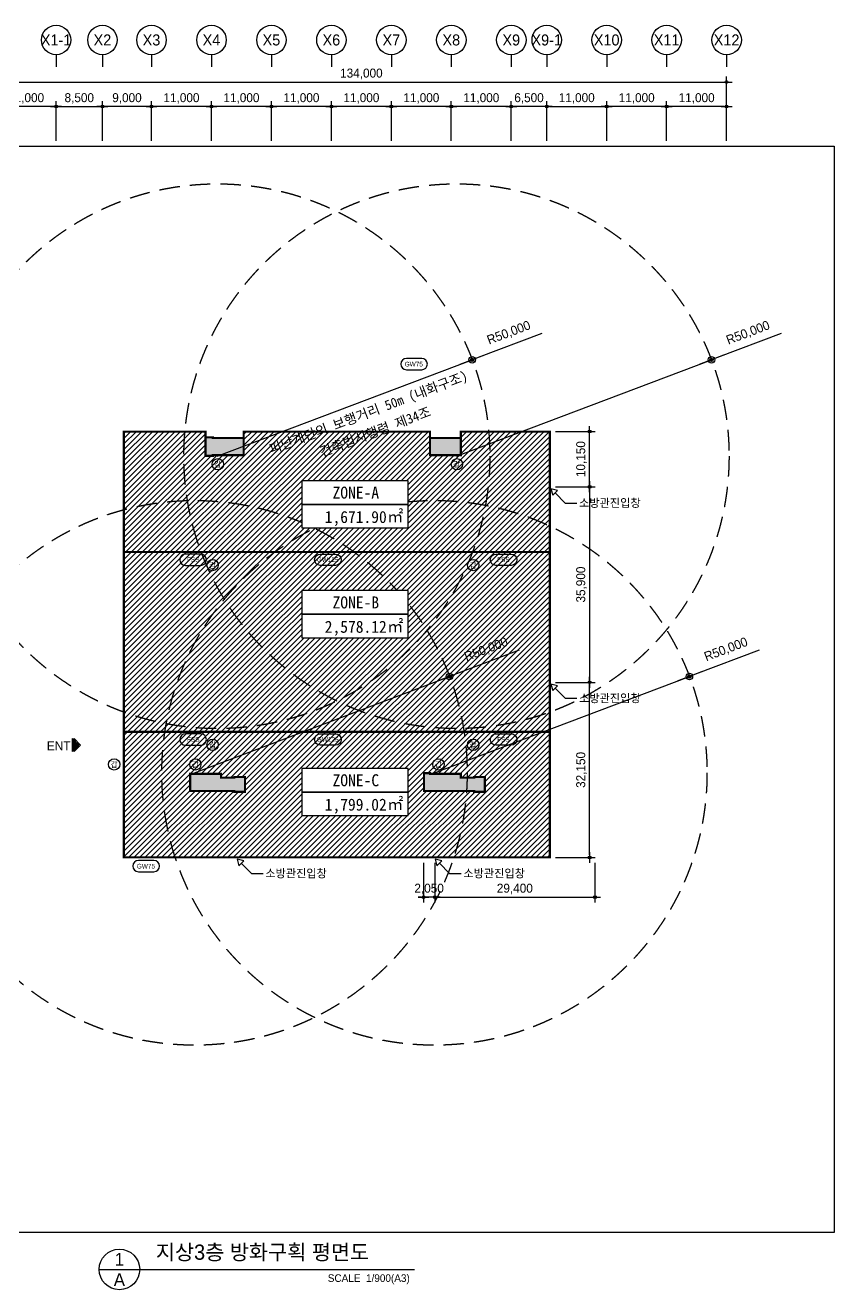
# Model space of a CAD drawing. Header units: millimetres. Extents: x 252828975 to 254701257, y 504285920 to 504535855.
# Drawn here: x 254439726 to 254588565, y 504303638 to 504535739 of the extents above; entities that cross this region are included whole.
import ezdxf
from ezdxf.enums import TextEntityAlignment as Align

# ---------------------------------------------------------------- set-up
doc = ezdxf.new("R2010")
doc.units = ezdxf.units.MM
doc.set_wipeout_variables(frame=1)
doc.linetypes.add('HID', pattern=[2.3, 1.5, -0.8])
doc.linetypes.add('HIDDEN2', pattern=[0.1875, 0.125, -0.0625])
for name, color, linetype in [('4A.TEC DIM', 7, 'Continuous'), ('4A.TEC DIM 1', 7, 'Continuous'), ('4A.TEC TEXT', 7, 'Continuous'), ('4A.TEC TEXT 2', 3, 'Continuous'), ('4A.TEC 심볼', 7, 'Continuous'), ('방화구획', 6, 'Continuous'), ('방화면적', 3, 'Continuous')]:
    doc.layers.add(name, color=color, linetype=linetype)
doc.layers.add('DEFPOINT', color=135, linetype='Continuous', plot=False)
doc.styles.add('1', font='')
doc.styles.add('GHS', font='malgun.ttf')
doc.styles.add('나눔고딕', font='')
doc.styles.add('돋움', font='')
doc.styles.add('울릉도L', font='')
doc.styles.get('1').set_extended_font_data('DotumChe')
doc.styles.get('나눔고딕').set_extended_font_data('Dotum')
doc.styles.get('돋움').set_extended_font_data('Dotum')
doc.styles.get('울릉도L').set_extended_font_data('Dotum')
doc.dimstyles.new('DIM_400(외부치수)', dxfattribs={"dimscale": 1200, "dimtxt": 3.3, "dimasz": 1, "dimexe": 2, "dimexo": 2, "dimgap": 1, "dimtad": 1, "dimdec": 0, "dimdsep": 46, "dimlunit": 6, "dimtxsty": '울릉도L', "dimblk1": 'DIMDOT', "dimblk2": 'DIMDOT', "dimsah": 1, "dimcen": 2.5, "dimdle": 1.5, "dimclrd": 8, "dimclre": 8, "dimclrt": 3, "dimadec": 0, "dimazin": 0, "dimtfac": 1, "dimtdec": 0, "dimtix": 1, "dimtmove": 2, "dimatfit": 3, "dimldrblk": 'DIMDOT', "dimfxl": 1, "dimtvp": 1, "dimtolj": 1, "dimtzin": 0, "dimarcsym": 0})
doc.dimstyles.new('DIM_600(외부치수)', dxfattribs={"dimscale": 400, "dimtxt": 3.3, "dimasz": 1, "dimexe": 2, "dimexo": 2, "dimgap": 1, "dimtad": 1, "dimdec": 0, "dimdsep": 46, "dimlunit": 6, "dimtxsty": '나눔고딕', "dimblk1": 'DIMDOT', "dimblk2": 'DIMDOT', "dimsah": 1, "dimcen": 2.5, "dimdle": 1.5, "dimclrd": 8, "dimclre": 8, "dimclrt": 3, "dimadec": 0, "dimazin": 0, "dimtfac": 1, "dimtdec": 0, "dimtix": 1, "dimtmove": 2, "dimatfit": 3, "dimldrblk": 'DIMDOT', "dimfxl": 1, "dimtvp": 1, "dimtolj": 1, "dimtzin": 0, "dimarcsym": 0})

# ---------------------------------------------------------------- blocks, each defined once
blk = doc.blocks.new('DIMDOT')
at = {"color": 0}
blk.add_line((-2, 0), (2, 0), dxfattribs=at)
for radius in [0.5, 0.25]:
    blk.add_circle((0, 0), radius, dxfattribs=at)
blk = doc.blocks.new('*D109')
at = {"layer": '4A.TEC DIM', "color": 8, "lineweight": -2, "transparency": 16777216}
for p, q in [((169308, -49972), (169308, -38188)), ((169808, -39188), (302808, -39188)), ((303308, -49972), (303308, -38188))]:
    blk.add_line(p, q, dxfattribs=at)
at = {"layer": 'Defpoints', "color": 0, "transparency": 16777216}
for p in [(303308, -39188), (169308, -50972), (303308, -50972)]:
    blk.add_point(p, dxfattribs=at)
at = {"layer": '4A.TEC DIM', "color": 8, "lineweight": -2, "transparency": 16777216, "xscale": 500, "yscale": 500, "zscale": 500, "rotation": 180}
blk.add_blockref('DIMDOT', (169308, -39188), dxfattribs=at)
at = {"layer": '4A.TEC DIM', "color": 8, "lineweight": -2, "transparency": 16777216, "xscale": 500, "yscale": 500, "zscale": 500}
blk.add_blockref('DIMDOT', (303308, -39188), dxfattribs=at)
at = {"layer": '4A.TEC DIM', "color": 3, "transparency": 16777216, "insert": (236308, -37703), "char_height": 1650, "attachment_point": 5, "style": '나눔고딕'}
blk.add_mtext('\\A1;134,000', dxfattribs=at)
blk = doc.blocks.new('ccs122')
at = {"layer": '4A.TEC 심볼'}
blk.add_line((0, 8), (0, 3), dxfattribs=at)
blk.add_circle((0, 14), 6, dxfattribs=at)
at = {"layer": '4A.TEC TEXT 2', "color": 3, "style": 'GHS'}
blk.add_attdef('NO', text='', height=4.5, dxfattribs=at).set_placement((-0.01, 14.02), align=Align.MIDDLE_CENTER)
blk = doc.blocks.new('*D110')
at = {"layer": '4A.TEC DIM', "color": 8, "lineweight": -2, "transparency": 16777216}
for p, q in [((292308, -49972), (292308, -42699)), ((302808, -43699), (292808, -43699)), ((303308, -49972), (303308, -42699))]:
    blk.add_line(p, q, dxfattribs=at)
at = {"layer": 'Defpoints', "color": 0, "transparency": 16777216}
for p in [(292308, -43699), (292308, -50972), (303308, -50972)]:
    blk.add_point(p, dxfattribs=at)
at = {"layer": '4A.TEC DIM', "color": 8, "lineweight": -2, "transparency": 16777216, "xscale": 500, "yscale": 500, "zscale": 500, "rotation": 180}
blk.add_blockref('DIMDOT', (292308, -43699), dxfattribs=at)
at = {"layer": '4A.TEC DIM', "color": 8, "lineweight": -2, "transparency": 16777216, "xscale": 500, "yscale": 500, "zscale": 500}
blk.add_blockref('DIMDOT', (303308, -43699), dxfattribs=at)
at = {"layer": '4A.TEC DIM', "color": 3, "transparency": 16777216, "insert": (297808, -42214), "char_height": 1650, "attachment_point": 5, "style": '나눔고딕'}
blk.add_mtext('\\A1;11,000', dxfattribs=at)
blk = doc.blocks.new('*D119')
at = {"layer": '4A.TEC DIM', "color": 8, "lineweight": -2, "transparency": 16777216}
for p, q in [((169308, -49972), (169308, -42699)), ((179808, -43699), (169808, -43699)), ((180308, -49972), (180308, -42699))]:
    blk.add_line(p, q, dxfattribs=at)
at = {"layer": 'Defpoints', "color": 0, "transparency": 16777216}
for p in [(169308, -43699), (169308, -50972), (180308, -50972)]:
    blk.add_point(p, dxfattribs=at)
at = {"layer": '4A.TEC DIM', "color": 8, "lineweight": -2, "transparency": 16777216, "xscale": 500, "yscale": 500, "zscale": 500, "rotation": 180}
blk.add_blockref('DIMDOT', (169308, -43699), dxfattribs=at)
at = {"layer": '4A.TEC DIM', "color": 8, "lineweight": -2, "transparency": 16777216, "xscale": 500, "yscale": 500, "zscale": 500}
blk.add_blockref('DIMDOT', (180308, -43699), dxfattribs=at)
at = {"layer": '4A.TEC DIM', "color": 3, "transparency": 16777216, "insert": (174808, -42214), "char_height": 1650, "attachment_point": 5, "style": '나눔고딕'}
blk.add_mtext('\\A1;11,000', dxfattribs=at)
blk = doc.blocks.new('*D120')
at = {"layer": '4A.TEC DIM', "color": 8, "lineweight": -2, "transparency": 16777216}
for p, q in [((188808, -49972), (188808, -42699)), ((197308, -43699), (189308, -43699)), ((197808, -49972), (197808, -42699))]:
    blk.add_line(p, q, dxfattribs=at)
at = {"layer": 'Defpoints', "color": 0, "transparency": 16777216}
for p in [(188808, -43699), (188808, -50972), (197808, -50972)]:
    blk.add_point(p, dxfattribs=at)
at = {"layer": '4A.TEC DIM', "color": 8, "lineweight": -2, "transparency": 16777216, "xscale": 500, "yscale": 500, "zscale": 500, "rotation": 180}
blk.add_blockref('DIMDOT', (188808, -43699), dxfattribs=at)
at = {"layer": '4A.TEC DIM', "color": 8, "lineweight": -2, "transparency": 16777216, "xscale": 500, "yscale": 500, "zscale": 500}
blk.add_blockref('DIMDOT', (197808, -43699), dxfattribs=at)
at = {"layer": '4A.TEC DIM', "color": 3, "transparency": 16777216, "insert": (193308, -42214), "char_height": 1650, "attachment_point": 5, "style": '나눔고딕'}
blk.add_mtext('\\A1;9,000', dxfattribs=at)
blk = doc.blocks.new('*D121')
at = {"layer": '4A.TEC DIM', "color": 8, "lineweight": -2, "transparency": 16777216}
for p, q in [((197808, -49972), (197808, -42699)), ((208308, -43699), (198308, -43699)), ((208808, -49972), (208808, -42699))]:
    blk.add_line(p, q, dxfattribs=at)
at = {"layer": 'Defpoints', "color": 0, "transparency": 16777216}
for p in [(197808, -43699), (197808, -50972), (208808, -50972)]:
    blk.add_point(p, dxfattribs=at)
at = {"layer": '4A.TEC DIM', "color": 8, "lineweight": -2, "transparency": 16777216, "xscale": 500, "yscale": 500, "zscale": 500, "rotation": 180}
blk.add_blockref('DIMDOT', (197808, -43699), dxfattribs=at)
at = {"layer": '4A.TEC DIM', "color": 8, "lineweight": -2, "transparency": 16777216, "xscale": 500, "yscale": 500, "zscale": 500}
blk.add_blockref('DIMDOT', (208808, -43699), dxfattribs=at)
at = {"layer": '4A.TEC DIM', "color": 3, "transparency": 16777216, "insert": (203308, -42214), "char_height": 1650, "attachment_point": 5, "style": '나눔고딕'}
blk.add_mtext('\\A1;11,000', dxfattribs=at)
blk = doc.blocks.new('*D122')
at = {"layer": '4A.TEC DIM', "color": 8, "lineweight": -2, "transparency": 16777216}
for p, q in [((208808, -49972), (208808, -42699)), ((219308, -43699), (209308, -43699)), ((219808, -49972), (219808, -42699))]:
    blk.add_line(p, q, dxfattribs=at)
at = {"layer": 'Defpoints', "color": 0, "transparency": 16777216}
for p in [(208808, -43699), (208808, -50972), (219808, -50972)]:
    blk.add_point(p, dxfattribs=at)
at = {"layer": '4A.TEC DIM', "color": 8, "lineweight": -2, "transparency": 16777216, "xscale": 500, "yscale": 500, "zscale": 500, "rotation": 180}
blk.add_blockref('DIMDOT', (208808, -43699), dxfattribs=at)
at = {"layer": '4A.TEC DIM', "color": 8, "lineweight": -2, "transparency": 16777216, "xscale": 500, "yscale": 500, "zscale": 500}
blk.add_blockref('DIMDOT', (219808, -43699), dxfattribs=at)
at = {"layer": '4A.TEC DIM', "color": 3, "transparency": 16777216, "insert": (214308, -42214), "char_height": 1650, "attachment_point": 5, "style": '나눔고딕'}
blk.add_mtext('\\A1;11,000', dxfattribs=at)
blk = doc.blocks.new('*D123')
at = {"layer": '4A.TEC DIM', "color": 8, "lineweight": -2, "transparency": 16777216}
for p, q in [((219808, -49972), (219808, -42699)), ((230308, -43699), (220308, -43699)), ((230808, -49972), (230808, -42699))]:
    blk.add_line(p, q, dxfattribs=at)
at = {"layer": 'Defpoints', "color": 0, "transparency": 16777216}
for p in [(219808, -43699), (219808, -50972), (230808, -50972)]:
    blk.add_point(p, dxfattribs=at)
at = {"layer": '4A.TEC DIM', "color": 8, "lineweight": -2, "transparency": 16777216, "xscale": 500, "yscale": 500, "zscale": 500, "rotation": 180}
blk.add_blockref('DIMDOT', (219808, -43699), dxfattribs=at)
at = {"layer": '4A.TEC DIM', "color": 8, "lineweight": -2, "transparency": 16777216, "xscale": 500, "yscale": 500, "zscale": 500}
blk.add_blockref('DIMDOT', (230808, -43699), dxfattribs=at)
at = {"layer": '4A.TEC DIM', "color": 3, "transparency": 16777216, "insert": (225308, -42214), "char_height": 1650, "attachment_point": 5, "style": '나눔고딕'}
blk.add_mtext('\\A1;11,000', dxfattribs=at)
blk = doc.blocks.new('*D124')
at = {"layer": '4A.TEC DIM', "color": 8, "lineweight": -2, "transparency": 16777216}
for p, q in [((230808, -49972), (230808, -42699)), ((241308, -43699), (231308, -43699)), ((241808, -49972), (241808, -42699))]:
    blk.add_line(p, q, dxfattribs=at)
at = {"layer": 'Defpoints', "color": 0, "transparency": 16777216}
for p in [(230808, -43699), (230808, -50972), (241808, -50972)]:
    blk.add_point(p, dxfattribs=at)
at = {"layer": '4A.TEC DIM', "color": 8, "lineweight": -2, "transparency": 16777216, "xscale": 500, "yscale": 500, "zscale": 500, "rotation": 180}
blk.add_blockref('DIMDOT', (230808, -43699), dxfattribs=at)
at = {"layer": '4A.TEC DIM', "color": 8, "lineweight": -2, "transparency": 16777216, "xscale": 500, "yscale": 500, "zscale": 500}
blk.add_blockref('DIMDOT', (241808, -43699), dxfattribs=at)
at = {"layer": '4A.TEC DIM', "color": 3, "transparency": 16777216, "insert": (236308, -42214), "char_height": 1650, "attachment_point": 5, "style": '나눔고딕'}
blk.add_mtext('\\A1;11,000', dxfattribs=at)
blk = doc.blocks.new('*D125')
at = {"layer": '4A.TEC DIM', "color": 8, "lineweight": -2, "transparency": 16777216}
for p, q in [((241808, -49972), (241808, -42699)), ((252308, -43699), (242308, -43699)), ((252808, -49972), (252808, -42699))]:
    blk.add_line(p, q, dxfattribs=at)
at = {"layer": 'Defpoints', "color": 0, "transparency": 16777216}
for p in [(241808, -43699), (241808, -50972), (252808, -50972)]:
    blk.add_point(p, dxfattribs=at)
at = {"layer": '4A.TEC DIM', "color": 8, "lineweight": -2, "transparency": 16777216, "xscale": 500, "yscale": 500, "zscale": 500, "rotation": 180}
blk.add_blockref('DIMDOT', (241808, -43699), dxfattribs=at)
at = {"layer": '4A.TEC DIM', "color": 8, "lineweight": -2, "transparency": 16777216, "xscale": 500, "yscale": 500, "zscale": 500}
blk.add_blockref('DIMDOT', (252808, -43699), dxfattribs=at)
at = {"layer": '4A.TEC DIM', "color": 3, "transparency": 16777216, "insert": (247308, -42214), "char_height": 1650, "attachment_point": 5, "style": '나눔고딕'}
blk.add_mtext('\\A1;11,000', dxfattribs=at)
blk = doc.blocks.new('*D126')
at = {"layer": '4A.TEC DIM', "color": 8, "lineweight": -2, "transparency": 16777216}
for p, q in [((252808, -49972), (252808, -42699)), ((263308, -43699), (253308, -43699)), ((263808, -49972), (263808, -42699))]:
    blk.add_line(p, q, dxfattribs=at)
at = {"layer": 'Defpoints', "color": 0, "transparency": 16777216}
for p in [(252808, -43699), (252808, -50972), (263808, -50972)]:
    blk.add_point(p, dxfattribs=at)
at = {"layer": '4A.TEC DIM', "color": 8, "lineweight": -2, "transparency": 16777216, "xscale": 500, "yscale": 500, "zscale": 500, "rotation": 180}
blk.add_blockref('DIMDOT', (252808, -43699), dxfattribs=at)
at = {"layer": '4A.TEC DIM', "color": 8, "lineweight": -2, "transparency": 16777216, "xscale": 500, "yscale": 500, "zscale": 500}
blk.add_blockref('DIMDOT', (263808, -43699), dxfattribs=at)
at = {"layer": '4A.TEC DIM', "color": 3, "transparency": 16777216, "insert": (258308, -42214), "char_height": 1650, "attachment_point": 5, "style": '나눔고딕'}
blk.add_mtext('\\A1;11,000', dxfattribs=at)
blk = doc.blocks.new('*D127')
at = {"layer": '4A.TEC DIM', "color": 8, "lineweight": -2, "transparency": 16777216}
for p, q in [((263308, -43699), (262808, -43699)), ((263808, -49972), (263808, -42699)), ((270308, -43699), (263808, -43699)), ((270308, -49972), (270308, -42699)), ((270808, -43699), (271308, -43699))]:
    blk.add_line(p, q, dxfattribs=at)
at = {"layer": 'Defpoints', "color": 0, "transparency": 16777216}
for p in [(263808, -43699), (263808, -50972), (270308, -50972)]:
    blk.add_point(p, dxfattribs=at)
at = {"layer": '4A.TEC DIM', "color": 8, "lineweight": -2, "transparency": 16777216, "xscale": 500, "yscale": 500, "zscale": 500}
blk.add_blockref('DIMDOT', (263808, -43699), dxfattribs=at)
at = {"layer": '4A.TEC DIM', "color": 8, "lineweight": -2, "transparency": 16777216, "xscale": 500, "yscale": 500, "zscale": 500, "rotation": 180}
blk.add_blockref('DIMDOT', (270308, -43699), dxfattribs=at)
at = {"layer": '4A.TEC DIM', "color": 3, "transparency": 16777216, "insert": (267058, -42214), "char_height": 1650, "attachment_point": 5, "style": '나눔고딕'}
blk.add_mtext('\\A1;6,500', dxfattribs=at)
blk = doc.blocks.new('*D128')
at = {"layer": '4A.TEC DIM', "color": 8, "lineweight": -2, "transparency": 16777216}
for p, q in [((281308, -49972), (281308, -42699)), ((291808, -43699), (281808, -43699)), ((292308, -49972), (292308, -42699))]:
    blk.add_line(p, q, dxfattribs=at)
at = {"layer": 'Defpoints', "color": 0, "transparency": 16777216}
for p in [(281308, -43699), (281308, -50972), (292308, -50972)]:
    blk.add_point(p, dxfattribs=at)
at = {"layer": '4A.TEC DIM', "color": 8, "lineweight": -2, "transparency": 16777216, "xscale": 500, "yscale": 500, "zscale": 500, "rotation": 180}
blk.add_blockref('DIMDOT', (281308, -43699), dxfattribs=at)
at = {"layer": '4A.TEC DIM', "color": 8, "lineweight": -2, "transparency": 16777216, "xscale": 500, "yscale": 500, "zscale": 500}
blk.add_blockref('DIMDOT', (292308, -43699), dxfattribs=at)
at = {"layer": '4A.TEC DIM', "color": 3, "transparency": 16777216, "insert": (286808, -42214), "char_height": 1650, "attachment_point": 5, "style": '나눔고딕'}
blk.add_mtext('\\A1;11,000', dxfattribs=at)
blk = doc.blocks.new('*D133')
at = {"layer": '4A.TEC DIM', "color": 8, "lineweight": -2, "transparency": 16777216}
for p, q in [((180308, -49972), (180308, -42699)), ((180808, -43699), (188308, -43699)), ((188808, -49972), (188808, -42699))]:
    blk.add_line(p, q, dxfattribs=at)
at = {"layer": 'Defpoints', "color": 0, "transparency": 16777216}
for p in [(188808, -43699), (180308, -50972), (188808, -50972)]:
    blk.add_point(p, dxfattribs=at)
at = {"layer": '4A.TEC DIM', "color": 8, "lineweight": -2, "transparency": 16777216, "xscale": 500, "yscale": 500, "zscale": 500, "rotation": 180}
blk.add_blockref('DIMDOT', (180308, -43699), dxfattribs=at)
at = {"layer": '4A.TEC DIM', "color": 8, "lineweight": -2, "transparency": 16777216, "xscale": 500, "yscale": 500, "zscale": 500}
blk.add_blockref('DIMDOT', (188808, -43699), dxfattribs=at)
at = {"layer": '4A.TEC DIM', "color": 3, "transparency": 16777216, "insert": (184558, -42214), "char_height": 1650, "attachment_point": 5, "style": '나눔고딕'}
blk.add_mtext('\\A1;8,500', dxfattribs=at)
blk = doc.blocks.new('*D134')
at = {"layer": '4A.TEC DIM', "color": 8, "lineweight": -2, "transparency": 16777216}
for p, q in [((270308, -49972), (270308, -42699)), ((270808, -43699), (280808, -43699)), ((281308, -49972), (281308, -42699))]:
    blk.add_line(p, q, dxfattribs=at)
at = {"layer": 'Defpoints', "color": 0, "transparency": 16777216}
for p in [(281308, -43699), (270308, -50972), (281308, -50972)]:
    blk.add_point(p, dxfattribs=at)
at = {"layer": '4A.TEC DIM', "color": 8, "lineweight": -2, "transparency": 16777216, "xscale": 500, "yscale": 500, "zscale": 500, "rotation": 180}
blk.add_blockref('DIMDOT', (270308, -43699), dxfattribs=at)
at = {"layer": '4A.TEC DIM', "color": 8, "lineweight": -2, "transparency": 16777216, "xscale": 500, "yscale": 500, "zscale": 500}
blk.add_blockref('DIMDOT', (281308, -43699), dxfattribs=at)
at = {"layer": '4A.TEC DIM', "color": 3, "transparency": 16777216, "insert": (275808, -42214), "char_height": 1650, "attachment_point": 5, "style": '나눔고딕'}
blk.add_mtext('\\A1;11,000', dxfattribs=at)
blk = doc.blocks.new('zw$8399')
at = {"layer": '4A.TEC 심볼'}
blk.add_hatch(color=256, dxfattribs=at).paths.add_polyline_path([(187380, 134921), (187380, 137293), (188566, 136107)])
for points, elevation in [([(251452, 207076), (248636, 207076, 1), (248636, 205002), (251452, 205002, 1)], -3333), ([(208096, 169078), (210912, 169078, 1), (210912, 171152), (208096, 171152, 1)], -3339), ([(235670, 169078), (232853, 169078, -1), (232853, 171152), (235670, 171152, -1)], -3339), ([(267893, 169078), (265076, 169078, -1), (265076, 171152), (267893, 171152, -1)], -3339), ([(208096, 136078), (210912, 136078, 1), (210912, 138152), (208096, 138152, 1)], -3339), ([(235670, 136078), (232853, 136078, -1), (232853, 138152), (235670, 138152, -1)], -3339), ([(267893, 136078), (265076, 136078, -1), (265076, 138152), (267893, 138152, -1)], -3339), ([(202316, 114923), (199500, 114923, 1), (199500, 112849), (202316, 112849, 1)], -3334)]:
    blk.add_lwpolyline(points, format="xyb", close=True, dxfattribs=dict(at, elevation=elevation))
at = {"layer": '4A.TEC 심볼', "elevation": 832}
for points in [[(188566, 136107), (187380, 134921), (187380, 137293), (188566, 136107)], [(188882, 136107), (187696, 134921), (187696, 137293), (188882, 136107)]]:
    blk.add_lwpolyline(points, dxfattribs=at)
at = {"layer": '4A.TEC 심볼', "color": 1, "elevation": -3333}
for points in [[(217591, 115159), (217915, 113952), (218799, 114836)], [(253929, 115159), (254253, 113952), (255137, 114836)]]:
    blk.add_lwpolyline(points, close=True, dxfattribs=at)
for points in [[(218357, 114394), (220218, 112533)], [(254695, 114394), (256556, 112533)], [(220218, 112533), (222343, 112533)], [(256556, 112533), (258681, 112533)]]:
    blk.add_lwpolyline(points, dxfattribs=at)
at = {"layer": '4A.TEC 심볼'}
for centre in [(214060, 187645), (257910, 187645), (213101, 169140, 828), (260888, 169140, 827), (213101, 136140, 828), (260888, 136140, 827), (195036, 132543, 2917), (209929, 132543, 2917), (254536, 132543, 2917)]:
    blk.add_circle(centre, 1037, dxfattribs=at)
at = {"layer": '4A.TEC TEXT', "style": '돋움'}
for p in [(250001, 206023, -3333), (200865, 113870, -3334)]:
    blk.add_text('GW75', height=855.5, dxfattribs=at).set_placement(p, align=Align.MIDDLE)
at = {"layer": '4A.TEC TEXT'}
for s, height, style, p in [('갑', 1037, '1', (214050, 187622)), ('갑', 1037, '1', (257899, 187622)), ('ENT', 1666.7, '돋움', (184862, 135960, 832)), ('갑', 1037, '1', (195026, 132520, 2917)), ('갑', 1037, '1', (209919, 132520, 2917)), ('갑', 1037, '1', (254526, 132520, 2917))]:
    blk.add_text(s, height=height, dxfattribs=dict(at, style=style)).set_placement(p, align=Align.MIDDLE_CENTER)
at = {"layer": '4A.TEC TEXT', "style": '돋움'}
for s, rotation, p in [('FSS', 360, (209547, 170132, -3339)), ('GW125', 0, (234219, 170132, -3339)), ('FSS', 0, (266442, 170132, -3339)), ('FSS', 360, (209547, 137132, -3339)), ('GW125', 0, (234219, 137132, -3339)), ('FSS', 0, (266442, 137132, -3339))]:
    blk.add_text(s, height=855.5, rotation=rotation, dxfattribs=at).set_placement(p, align=Align.MIDDLE)
at = {"layer": '4A.TEC TEXT', "style": '1'}
for rotation, p in [(360, (213111, 169117, -3339)), (0, (260878, 169117, -3339)), (360, (213111, 136117, -3339)), (0, (260878, 136117, -3339))]:
    blk.add_text('갑', height=1037, rotation=rotation, dxfattribs=at).set_placement(p, align=Align.MIDDLE_CENTER)
at = {"layer": '4A.TEC TEXT', "style": '돋움'}
for p in [(222758, 112546, -3333), (259095, 112546, -3333)]:
    blk.add_text('소방관진입창', height=1500, dxfattribs=at).set_placement(p, align=Align.MIDDLE_LEFT)
blk = doc.blocks.new('zw$FFF8')
h = blk.add_hatch()
h.set_pattern_fill('ANSI31', color=254, scale=225)
h.set_pattern_definition([(45, (203904.7, -171398.7), (-505.1394, 505.1394), [])])
h.paths.add_polyline_path([(125780, -148371), (203905, -148371), (203905, -115371), (125780, -115371)])
h.paths.add_polyline_path([(125780, -171399), (203905, -171399), (203905, -148371), (125780, -148371)])
h.paths.add_polyline_path([(180822, -159236), (190032, -159236), (190032, -159374), (192005, -159374), (192005, -156649), (190032, -156649), (190032, -156786), (187582, -156786), (187582, -156096), (181942, -156096), (181942, -155956), (180822, -155956)], flags=16)
h.paths.add_polyline_path([(146032, -159236), (137942, -159236), (137942, -156096), (143582, -156096), (143582, -156786), (146032, -156786), (146032, -156649), (148005, -156649), (148005, -159374), (146032, -159374)], flags=16)
h.paths.add_polyline_path([(203905, -93274), (203905, -115371), (125780, -115371), (125780, -93274), (140765, -93274), (140765, -97714), (142102, -97714), (142102, -97576), (147742, -97576), (147742, -93274), (181942, -93274), (181942, -97576), (187582, -97576), (187582, -93274)])
at = {"layer": '방화구획'}
h = blk.add_hatch(color=254, dxfattribs=at)
h.paths.add_polyline_path([(180822, -155956), (180822, -159236), (190032, -159236), (190032, -159374), (192005, -159374), (192005, -156649), (190032, -156649), (190032, -156786), (187582, -156786), (187582, -156096), (181942, -156096), (181942, -155956)])
h.paths.add_polyline_path([(137942, -159236), (137942, -156096), (143582, -156096), (143582, -156786), (146032, -156786), (146032, -156649), (148005, -156649), (148005, -159374), (146032, -159374), (146032, -159236)])
h.paths.add_polyline_path([(140765, -97714), (140765, -94299), (142102, -94299), (142102, -94436), (147742, -94436), (147742, -97576), (142102, -97576), (142102, -97714)])
h.paths.add_polyline_path([(181942, -94436), (181942, -97576), (187582, -97576), (187582, -94436)])
at = {"layer": '방화구획', "color": 210, "linetype": 'HID', "ltscale": 500, "const_width": 400, "elevation": -3333}
for points in [[(203905, -93274), (203905, -115371), (125780, -115371), (125780, -93274), (140765, -93274), (140765, -97714), (142102, -97714), (142102, -97576), (147742, -97576), (147742, -93274), (181942, -93274), (181942, -97576), (187582, -97576), (187582, -93274)], [(181942, -94436), (187582, -94436), (187582, -97576), (181942, -97576)], [(125780, -148371), (203905, -148371), (203905, -115371), (125780, -115371)], [(125780, -171399), (203905, -171399), (203905, -148371), (125780, -148371)], [(146032, -159236), (137942, -159236), (137942, -156096), (143582, -156096), (143582, -156786), (146032, -156786), (146032, -156649), (148005, -156649), (148005, -159374), (146032, -159374), (146032, -159236)], [(180822, -159236), (190032, -159236), (190032, -159374), (192005, -159374), (192005, -156649), (190032, -156649), (190032, -156786), (187582, -156786), (187582, -156096), (181942, -156096), (181942, -155956), (180822, -155956)]]:
    blk.add_lwpolyline(points, close=True, dxfattribs=at)
blk.add_lwpolyline([(142102, -97576), (142102, -97714), (140765, -97714), (140765, -94299), (142102, -94299), (142102, -94436), (147742, -94436), (147742, -97576), (142102, -97576)], dxfattribs=at)
blk = doc.blocks.new('*D193')
at = {"layer": '4A.TEC DIM', "color": 8, "lineweight": -2, "transparency": 16777216}
for p, q in [((254512774, 504381977), (254512774, 504374704)), ((254514824, 504381977), (254514824, 504374704)), ((254512274, 504375704), (254511774, 504375704)), ((254514824, 504375704), (254512774, 504375704)), ((254515324, 504375704), (254515824, 504375704))]:
    blk.add_line(p, q, dxfattribs=at)
at = {"layer": 'Defpoints', "color": 0, "transparency": 16777216}
for p in [(254512774, 504382977), (254514824, 504382977), (254512774, 504375704)]:
    blk.add_point(p, dxfattribs=at)
at = {"layer": '4A.TEC DIM', "color": 8, "lineweight": -2, "transparency": 16777216, "xscale": 500, "yscale": 500, "zscale": 500}
blk.add_blockref('DIMDOT', (254512774, 504375704), dxfattribs=at)
at = {"layer": '4A.TEC DIM', "color": 8, "lineweight": -2, "transparency": 16777216, "xscale": 500, "yscale": 500, "zscale": 500, "rotation": 180}
blk.add_blockref('DIMDOT', (254514824, 504375704), dxfattribs=at)
at = {"layer": '4A.TEC DIM', "color": 3, "transparency": 16777216, "insert": (254513799, 504377189), "char_height": 1650, "attachment_point": 5, "style": '나눔고딕'}
blk.add_mtext('\\A1;2,050', dxfattribs=at)
blk = doc.blocks.new('*D194')
at = {"layer": '4A.TEC DIM', "color": 8, "lineweight": -2, "transparency": 16777216}
for p, q in [((254514824, 504381977), (254514824, 504374704)), ((254544224, 504381977), (254544224, 504374704)), ((254515324, 504375704), (254543724, 504375704))]:
    blk.add_line(p, q, dxfattribs=at)
at = {"layer": 'Defpoints', "color": 0, "transparency": 16777216}
for p in [(254514824, 504382977), (254544224, 504382977), (254544224, 504375704)]:
    blk.add_point(p, dxfattribs=at)
at = {"layer": '4A.TEC DIM', "color": 8, "lineweight": -2, "transparency": 16777216, "xscale": 500, "yscale": 500, "zscale": 500, "rotation": 180}
blk.add_blockref('DIMDOT', (254514824, 504375704), dxfattribs=at)
at = {"layer": '4A.TEC DIM', "color": 8, "lineweight": -2, "transparency": 16777216, "xscale": 500, "yscale": 500, "zscale": 500}
blk.add_blockref('DIMDOT', (254544224, 504375704), dxfattribs=at)
at = {"layer": '4A.TEC DIM', "color": 3, "transparency": 16777216, "insert": (254529524, 504377189), "char_height": 1650, "attachment_point": 5, "style": '나눔고딕'}
blk.add_mtext('\\A1;29,400', dxfattribs=at)
blk = doc.blocks.new('*D147')
at = {"layer": '4A.TEC DIM 1', "color": 8, "linetype": 'ByBlock', "lineweight": -2, "transparency": 16777216}
for p, q in [((83596, 104092), (77013, 93494)), ((50000, 50000), (76380, 92474))]:
    blk.add_line(p, q, dxfattribs=at)
at = {"layer": 'Defpoints', "color": 0, "transparency": 16777216}
for p in [(76380, 92474), (50000, 50000)]:
    blk.add_point(p, dxfattribs=at)
at = {"layer": '4A.TEC DIM 1', "color": 8, "lineweight": -2, "transparency": 16777216, "xscale": 1200, "yscale": 1200, "zscale": 1200, "rotation": 238.1562189976001}
blk.add_blockref('DIMDOT', (76380, 92474), dxfattribs=at)
at = {"layer": '4A.TEC DIM 1', "color": 3, "transparency": 16777216, "insert": (78750, 100465), "char_height": 1680, "attachment_point": 5, "rotation": 58.15622, "style": '돋움'}
blk.add_mtext('\\A1;R50,000', dxfattribs=at)
blk = doc.blocks.new('*D209')
at = {"layer": '4A.TEC DIM', "color": 8, "lineweight": -2, "transparency": 16777216}
for p, q in [((254536974, 504461177), (254544248, 504461177)), ((254543248, 504451527), (254543248, 504460677)), ((254536974, 504451027), (254544248, 504451027))]:
    blk.add_line(p, q, dxfattribs=at)
at = {"layer": 'Defpoints', "color": 0, "transparency": 16777216}
for p in [(254535974, 504461177), (254543248, 504461177), (254535974, 504451027)]:
    blk.add_point(p, dxfattribs=at)
at = {"layer": '4A.TEC DIM', "color": 8, "lineweight": -2, "transparency": 16777216, "xscale": 500, "yscale": 500, "zscale": 500}
for p, rotation in [((254543248, 504461177), 90), ((254543248, 504451027), 270)]:
    blk.add_blockref('DIMDOT', p, dxfattribs=dict(at, rotation=rotation))
at = {"layer": '4A.TEC DIM', "color": 3, "transparency": 16777216, "insert": (254541763, 504456102), "char_height": 1650, "attachment_point": 5, "rotation": 90, "style": '나눔고딕'}
blk.add_mtext('\\A1;10,150', dxfattribs=at)
blk = doc.blocks.new('*D210')
at = {"layer": '4A.TEC DIM', "color": 8, "lineweight": -2, "transparency": 16777216}
for p, q in [((254536974, 504451027), (254544248, 504451027)), ((254543248, 504450527), (254543248, 504415627)), ((254536974, 504415127), (254544248, 504415127))]:
    blk.add_line(p, q, dxfattribs=at)
at = {"layer": 'Defpoints', "color": 0, "transparency": 16777216}
for p in [(254535974, 504451027), (254535974, 504415127), (254543248, 504415127)]:
    blk.add_point(p, dxfattribs=at)
at = {"layer": '4A.TEC DIM', "color": 8, "lineweight": -2, "transparency": 16777216, "xscale": 500, "yscale": 500, "zscale": 500}
for p, rotation in [((254543248, 504451027), 90), ((254543248, 504415127), 270)]:
    blk.add_blockref('DIMDOT', p, dxfattribs=dict(at, rotation=rotation))
at = {"layer": '4A.TEC DIM', "color": 3, "transparency": 16777216, "insert": (254541763, 504433077), "char_height": 1650, "attachment_point": 5, "rotation": 90, "style": '나눔고딕'}
blk.add_mtext('\\A1;35,900', dxfattribs=at)
blk = doc.blocks.new('*D211')
at = {"layer": '4A.TEC DIM', "color": 8, "lineweight": -2, "transparency": 16777216}
for p, q in [((254536974, 504415127), (254544248, 504415127)), ((254543248, 504383477), (254543248, 504414627)), ((254536974, 504382977), (254544248, 504382977))]:
    blk.add_line(p, q, dxfattribs=at)
at = {"layer": 'Defpoints', "color": 0, "transparency": 16777216}
for p in [(254535974, 504415127), (254543248, 504415127), (254535974, 504382977)]:
    blk.add_point(p, dxfattribs=at)
at = {"layer": '4A.TEC DIM', "color": 8, "lineweight": -2, "transparency": 16777216, "xscale": 500, "yscale": 500, "zscale": 500}
for p, rotation in [((254543248, 504415127), 90), ((254543248, 504382977), 270)]:
    blk.add_blockref('DIMDOT', p, dxfattribs=dict(at, rotation=rotation))
at = {"layer": '4A.TEC DIM', "color": 3, "transparency": 16777216, "insert": (254541763, 504399052), "char_height": 1650, "attachment_point": 5, "rotation": 90, "style": '나눔고딕'}
blk.add_mtext('\\A1;32,150', dxfattribs=at)
blk = doc.blocks.new('dwgFD3B')
at = {"layer": 'DEFPOINT', "elevation": -0.45}
blk.add_lwpolyline([(98105, -50972.46), (323011.22, -50972.46), (323011.22, -250400.62), (98105, -250400.62)], close=True, dxfattribs=at)
at = {"layer": '4A.TEC 심볼'}
ref = blk.add_blockref('ccs122', (180307.63, -37775.62, -0.45), dxfattribs=dict(at, xscale=449.999997974715, yscale=449.999997974715, zscale=449.999997974715))
ref.add_attrib('NO', 'X1-1', dxfattribs={"layer": '0', "color": 3, "height": 2025, "style": '울릉도L'}).set_placement((180304.85, -31467.56, -0.45), align=Align.MIDDLE_CENTER)
ref = blk.add_blockref('ccs122', (188807.63, -37775.62, -0.45), dxfattribs=dict(at, xscale=449.999997974715, yscale=449.999997974715, zscale=449.999997974715))
ref.add_attrib('NO', 'X2', dxfattribs={"layer": '0', "color": 3, "height": 2025, "style": '울릉도L'}).set_placement((188804.85, -31467.56, -0.45), align=Align.MIDDLE_CENTER)
ref = blk.add_blockref('ccs122', (197807.63, -37775.62, -0.45), dxfattribs=dict(at, xscale=449.999997974715, yscale=449.999997974715, zscale=449.999997974715))
ref.add_attrib('NO', 'X3', dxfattribs={"layer": '0', "color": 3, "height": 2025, "style": '울릉도L'}).set_placement((197804.85, -31467.56, -0.45), align=Align.MIDDLE_CENTER)
ref = blk.add_blockref('ccs122', (208807.63, -37775.62, -0.45), dxfattribs=dict(at, xscale=449.999997974715, yscale=449.999997974715, zscale=449.999997974715))
ref.add_attrib('NO', 'X4', dxfattribs={"layer": '0', "color": 3, "height": 2025, "style": '울릉도L'}).set_placement((208804.85, -31467.56, -0.45), align=Align.MIDDLE_CENTER)
ref = blk.add_blockref('ccs122', (219807.63, -37775.62, -0.45), dxfattribs=dict(at, xscale=449.999997974715, yscale=449.999997974715, zscale=449.999997974715))
ref.add_attrib('NO', 'X5', dxfattribs={"layer": '0', "color": 3, "height": 2025, "style": '울릉도L'}).set_placement((219804.85, -31467.56, -0.45), align=Align.MIDDLE_CENTER)
ref = blk.add_blockref('ccs122', (230807.63, -37775.62, -0.45), dxfattribs=dict(at, xscale=449.999997974715, yscale=449.999997974715, zscale=449.999997974715))
ref.add_attrib('NO', 'X6', dxfattribs={"layer": '0', "color": 3, "height": 2025, "style": '울릉도L'}).set_placement((230804.85, -31467.56, -0.45), align=Align.MIDDLE_CENTER)
ref = blk.add_blockref('ccs122', (241807.63, -37775.61, -0.45), dxfattribs=dict(at, xscale=449.999997974715, yscale=449.999997974715, zscale=449.999997974715))
ref.add_attrib('NO', 'X7', dxfattribs={"layer": '0', "color": 3, "height": 2025, "style": '울릉도L'}).set_placement((241804.85, -31467.55, -0.45), align=Align.MIDDLE_CENTER)
ref = blk.add_blockref('ccs122', (252807.63, -37775.62, -0.45), dxfattribs=dict(at, xscale=449.999997974715, yscale=449.999997974715, zscale=449.999997974715))
ref.add_attrib('NO', 'X8', dxfattribs={"layer": '0', "color": 3, "height": 2025, "style": '울릉도L'}).set_placement((252804.85, -31467.55, -0.45), align=Align.MIDDLE_CENTER)
ref = blk.add_blockref('ccs122', (263807.63, -37775.61, -0.45), dxfattribs=dict(at, xscale=449.999997974715, yscale=449.999997974715, zscale=449.999997974715))
ref.add_attrib('NO', 'X9', dxfattribs={"layer": '0', "color": 3, "height": 2025, "style": '울릉도L'}).set_placement((263804.85, -31467.55, -0.45), align=Align.MIDDLE_CENTER)
ref = blk.add_blockref('ccs122', (270307.63, -37775.61, -0.45), dxfattribs=dict(at, xscale=449.999997974715, yscale=449.999997974715, zscale=449.999997974715))
ref.add_attrib('NO', 'X9-1', dxfattribs={"layer": '0', "color": 3, "height": 2025, "style": '울릉도L'}).set_placement((270304.85, -31467.55, -0.45), align=Align.MIDDLE_CENTER)
ref = blk.add_blockref('ccs122', (281307.63, -37775.62, -0.45), dxfattribs=dict(at, xscale=449.999997974715, yscale=449.999997974715, zscale=449.999997974715))
ref.add_attrib('NO', 'X10', dxfattribs={"layer": '0', "color": 3, "height": 2025, "style": '울릉도L'}).set_placement((281304.85, -31467.56, -0.45), align=Align.MIDDLE_CENTER)
ref = blk.add_blockref('ccs122', (292307.63, -37775.62, -0.45), dxfattribs=dict(at, xscale=449.999997974715, yscale=449.999997974715, zscale=449.999997974715))
ref.add_attrib('NO', 'X11', dxfattribs={"layer": '0', "color": 3, "height": 2025, "style": '울릉도L'}).set_placement((292304.85, -31467.56, -0.45), align=Align.MIDDLE_CENTER)
ref = blk.add_blockref('ccs122', (303307.63, -37775.62, -0.45), dxfattribs=dict(at, xscale=449.999997974715, yscale=449.999997974715, zscale=449.999997974715))
ref.add_attrib('NO', 'X12', dxfattribs={"layer": '0', "color": 3, "height": 2025, "style": '울릉도L'}).set_placement((303304.85, -31467.56, -0.45), align=Align.MIDDLE_CENTER)
at = {"layer": '4A.TEC DIM'}
for base, p1, p2, picture, middle in [((303307.63, -39187.59, -1666.67), (169307.63, -50972.46, -1666.67), (303307.63, -50972.46, -1666.67), '*D109', (236307.63, -37702.51, -1666.67)), ((169307.63, -43699.04, -1666.67), (180307.63, -50972.45, -1666.67), (169307.63, -50972.45, -1666.67), '*D119', (174807.63, -42213.96, -1666.67)), ((188807.63, -43699.04, -0.45), (197807.63, -50972.45, -0.45), (188807.63, -50972.45, -0.45), '*D120', (193307.63, -42213.96, -0.45)), ((197807.63, -43699.04, -0.45), (208807.63, -50972.45, -0.45), (197807.63, -50972.45, -0.45), '*D121', (203307.63, -42213.96, -0.45)), ((208807.63, -43699.04, -0.45), (219807.63, -50972.45, -0.45), (208807.63, -50972.45, -0.45), '*D122', (214307.63, -42213.96, -0.45)), ((219807.63, -43699.04, -0.45), (230807.63, -50972.45, -0.45), (219807.63, -50972.45, -0.45), '*D123', (225307.63, -42213.96, -0.45)), ((230807.63, -43699.04, -0.45), (241807.63, -50972.45, -0.45), (230807.63, -50972.45, -0.45), '*D124', (236307.63, -42213.96, -0.45)), ((241807.63, -43699.04, -0.45), (252807.63, -50972.45, -0.45), (241807.63, -50972.45, -0.45), '*D125', (247307.63, -42213.96, -0.45)), ((252807.63, -43699.04, -0.45), (263807.63, -50972.45, -0.45), (252807.63, -50972.45, -0.45), '*D126', (258307.63, -42213.96, -0.45)), ((263807.63, -43699.04, -0.45), (270307.63, -50972.45, -0.45), (263807.63, -50972.45, -0.45), '*D127', (267057.63, -42213.96, -0.45)), ((281307.63, -43699.04, -0.45), (292307.63, -50972.45, -0.45), (281307.63, -50972.45, -0.45), '*D128', (286807.63, -42213.96, -0.45)), ((292307.63, -43699.04, -0.45), (303307.63, -50972.45, -0.45), (292307.63, -50972.45, -0.45), '*D110', (297807.63, -42213.96, -0.45))]:
    dim = blk.add_linear_dim(base=base, p1=p1, p2=p2, dimstyle='DIM_600(외부치수)', override={"dimscale": 500, "dimdec": 1, "dimblk1": 'DIMDOT', "dimblk2": 'DIMDOT'}, dxfattribs=at)
    dim.commit()
    dim.dimension.update_dxf_attribs({"geometry": picture, "text_midpoint": middle})
for base, p1, p2, picture, middle in [((188807.63, -43699.04, -0.45), (180307.63, -50972.45, -0.45), (188807.63, -50972.45, -0.45), '*D133', (184557.63, -42213.96, -0.45)), ((281307.63, -43699.04, -0.45), (270307.63, -50972.45, -0.45), (281307.63, -50972.45, -0.45), '*D134', (275807.63, -42213.96, -0.45))]:
    dim = blk.add_linear_dim(base=base, p1=p1, p2=p2, angle=180, dimstyle='DIM_600(외부치수)', override={"dimscale": 500, "dimdec": 1, "dimblk1": 'DIMDOT', "dimblk2": 'DIMDOT'}, dxfattribs=at)
    dim.commit()
    dim.dimension.update_dxf_attribs({"geometry": picture, "text_midpoint": middle})
blk = doc.blocks.new('zw$2514')
at = {"color": 4, "linetype": 'HIDDEN2', "ltscale": 30000}
blk.add_circle((50000, 50000), 50000, dxfattribs=at)
at = {"layer": '4A.TEC DIM 1', "linetype": 'ByBlock'}
dim = blk.add_radius_dim(center=(50000, 50000), mpoint=(76380.3, 92474.5), dimstyle='DIM_400(외부치수)', override={"dimtxt": 1.4, "dimexe": 3, "dimtih": 0, "dimtxsty": '돋움', "dimtix": 1, "dimtmove": 2}, dxfattribs=at)
dim.commit()
dim.dimension.update_dxf_attribs({"geometry": '*D147', "text_midpoint": (78749.8, 100465.2)})

msp = doc.modelspace()

# ---------------------------------------------------------------- linework, layer by layer
at = {"layer": '4A.TEC 심볼'}
msp.add_line((254453258.02, 504307363.54, 3332.88), (254511126.81, 504307363.54, 3332.88), dxfattribs=at)
at = {"layer": '4A.TEC 심볼', "color": 1}
for points in [[(254536144.34, 504450672.32), (254536467.87, 504449464.92), (254537351.75, 504450348.8)], [(254536144.34, 504414821.57), (254536467.87, 504413614.16), (254537351.75, 504414498.04)]]:
    msp.add_lwpolyline(points, close=True, dxfattribs=at)
for points in [[(254536909.81, 504449906.86), (254538770.7, 504448045.97)], [(254538770.7, 504448045.97), (254540895.8, 504448045.97)], [(254536909.81, 504414056.1), (254538770.7, 504412195.21)], [(254538770.7, 504412195.21), (254540895.8, 504412195.21)]]:
    msp.add_lwpolyline(points, dxfattribs=at)
at = {"layer": '4A.TEC 심볼'}
msp.add_circle((254456984.02, 504307363.54, 3332.88), 3726, dxfattribs=at)
at = {"layer": 'DEFPOINT', "elevation": 3332.88}
msp.add_lwpolyline([(254363171.54, 504513541.7), (254588077.77, 504513541.7), (254588077.77, 504314113.54), (254363171.54, 504314113.54)], close=True, dxfattribs=at)

# ---------------------------------------------------------------- block references
msp.add_blockref('dwgFD3B', (254265066.54, 504564514.16, 3333.33))
at = {"layer": '4A.TEC 심볼'}
for name, p in [('zw$8399', (254260987.83, 504267514.16, 3333.33)), ('zw$FFF8', (254332032, 504554413.54, 3332.88))]:
    msp.add_blockref(name, p, dxfattribs=at)
at = {"layer": '방화면적', "rotation": 322.5492943049505}
for p in [(254448716.4, 504447347.42, -0.45), (254400676.4, 504389227.42, -0.45), (254444676.4, 504389227.42, -0.45)]:
    msp.add_blockref('zw$2514', p, dxfattribs=at)

# ---------------------------------------------------------------- texts
at = {"layer": '4A.TEC TEXT', "style": '돋움'}
for p in [(254541310.54, 504448059.02), (254541310.54, 504412208.26)]:
    msp.add_text('소방관진입창', height=1500, dxfattribs=at).set_placement(p, align=Align.MIDDLE_LEFT)
at = {"layer": '4A.TEC TEXT 2', "color": 3, "style": '나눔고딕'}
msp.add_text('지상3층 방화구획 평면도', height=2794.5, dxfattribs=at).set_placement((254463670.04, 504308295.04, 3332.88), align=Align.BOTTOM_LEFT)
for s, p in [('1', (254456984.02, 504309226.54, 3332.88)), ('A', (254456984.02, 504305500.54, 3332.88))]:
    msp.add_text(s, height=2328.75, dxfattribs=at).set_placement(p, align=Align.MIDDLE)
msp.add_text('SCALE  1/900(A3)', height=1397.25, dxfattribs=at).set_placement((254510251.98, 504304648.79, 3332.88), align=Align.BOTTOM_RIGHT)
at = {"layer": '방화면적', "ltscale": 2, "style": '1'}
for s, p in [('피난계단의 보행거리 50m (내화구조)', (254502637.65, 504464686.79, -0.45)), ('건축법시행령 제34조', (254503900.36, 504461155.14, -0.45))]:
    msp.add_text(s, height=1800, rotation=20.7055202, dxfattribs=at).set_placement(p, align=Align.MIDDLE_CENTER)

# ---------------------------------------------------------------- dimensions: what is measured, and where the dimension line sits
at = {"layer": '4A.TEC DIM'}
for base, p1, p2, angle, picture, middle in [((254543247.59, 504461177.32, -0.45), (254535974.17, 504451027.32, -0.45), (254535974.17, 504461177.32, -0.45), 270, '*D209', (254541762.51, 504456102.32, -0.45)), ((254543247.59, 504415127.32, -0.45), (254535974.17, 504451027.32, -0.45), (254535974.17, 504415127.32, -0.45), 90, '*D210', (254541762.51, 504433077.32, -0.45)), ((254543247.59, 504415127.32, -0.45), (254535974.17, 504382977.32, -0.45), (254535974.17, 504415127.32, -0.45), 270, '*D211', (254541762.51, 504399052.32, -0.45)), ((254544224.17, 504375703.91, -0.45), (254514824.17, 504382977.32, -0.45), (254544224.17, 504382977.32, -0.45), 180, '*D194', (254529524.17, 504377188.98, -0.45))]:
    dim = msp.add_linear_dim(base=base, p1=p1, p2=p2, angle=angle, dimstyle='DIM_600(외부치수)', override={"dimscale": 500, "dimdec": 1, "dimblk1": 'DIMDOT', "dimblk2": 'DIMDOT'}, dxfattribs=at)
    dim.commit()
    dim.dimension.update_dxf_attribs({"geometry": picture, "text_midpoint": middle})
dim = msp.add_linear_dim(base=(254512774.17, 504375703.91, -0.45), p1=(254514824.17, 504382977.32, -0.45), p2=(254512774.17, 504382977.32, -0.45), dimstyle='DIM_600(외부치수)', override={"dimscale": 500, "dimdec": 1, "dimblk1": 'DIMDOT', "dimblk2": 'DIMDOT'}, dxfattribs=at)
dim.commit()
dim.dimension.update_dxf_attribs({"geometry": '*D193', "text_midpoint": (254513799.17, 504377188.98, -0.45)})

# ---------------------------------------------------------------- next in the draw order: wipeouts: each hides what was drawn before it
for points in [[(254490450.84, 504452127.29), (254509956.44, 504452127.29), (254509956.44, 504443460.63), (254490450.84, 504443460.63)], [(254490450.84, 504431971.1), (254509956.44, 504431971.1), (254509956.44, 504423304.43), (254490450.84, 504423304.43)], [(254490450.84, 504399327.31), (254509956.44, 504399327.31), (254509956.44, 504390660.65), (254490450.84, 504390660.65)]]:
    msp.add_wipeout(points).dxf.layer = '4A.TEC TEXT'

# ---------------------------------------------------------------- next in the draw order: linework, layer by layer
at = {"layer": '방화면적', "ltscale": 2}
for points in [[(254509956.44, 504452127.29), (254490450.84, 504452127.29), (254490450.84, 504447793.96), (254509956.44, 504447793.96)], [(254509956.44, 504447793.96), (254490450.84, 504447793.96), (254490450.84, 504443460.63), (254509956.44, 504443460.63)], [(254509956.44, 504431971.1), (254490450.84, 504431971.1), (254490450.84, 504427637.76), (254509956.44, 504427637.76)], [(254509956.44, 504427637.76), (254490450.84, 504427637.76), (254490450.84, 504423304.43), (254509956.44, 504423304.43)], [(254509956.44, 504399327.31), (254490450.84, 504399327.31), (254490450.84, 504394993.98), (254509956.44, 504394993.98)], [(254509956.44, 504394993.98), (254490450.84, 504394993.98), (254490450.84, 504390660.65), (254509956.44, 504390660.65)]]:
    msp.add_lwpolyline(points, close=True, dxfattribs=at)

# ---------------------------------------------------------------- next in the draw order: block references
at = {"layer": '방화면적', "rotation": 322.5492943049505}
msp.add_blockref('zw$2514', (254404836.4, 504447347.42, -0.45), dxfattribs=at)

# ---------------------------------------------------------------- next in the draw order: texts
at = {"layer": '방화면적', "ltscale": 2, "style": '1'}
for s, p in [('ZONE-A', (254500355.73, 504449950.92)), ('1,671.90', (254500339.75, 504445482.67)), ('㎡', (254507590.09, 504445589.57)), ('ZONE-B', (254500355.73, 504429794.72)), ('2,578.12', (254500339.75, 504425326.47)), ('㎡', (254507590.09, 504425433.38)), ('ZONE-C', (254500355.73, 504397150.94)), ('1,799.02', (254500339.75, 504392682.69)), ('㎡', (254507590.09, 504392789.59))]:
    msp.add_text(s, height=2200, dxfattribs=at).set_placement(p, align=Align.MIDDLE_CENTER)

doc.saveas('drawing.dxf')
